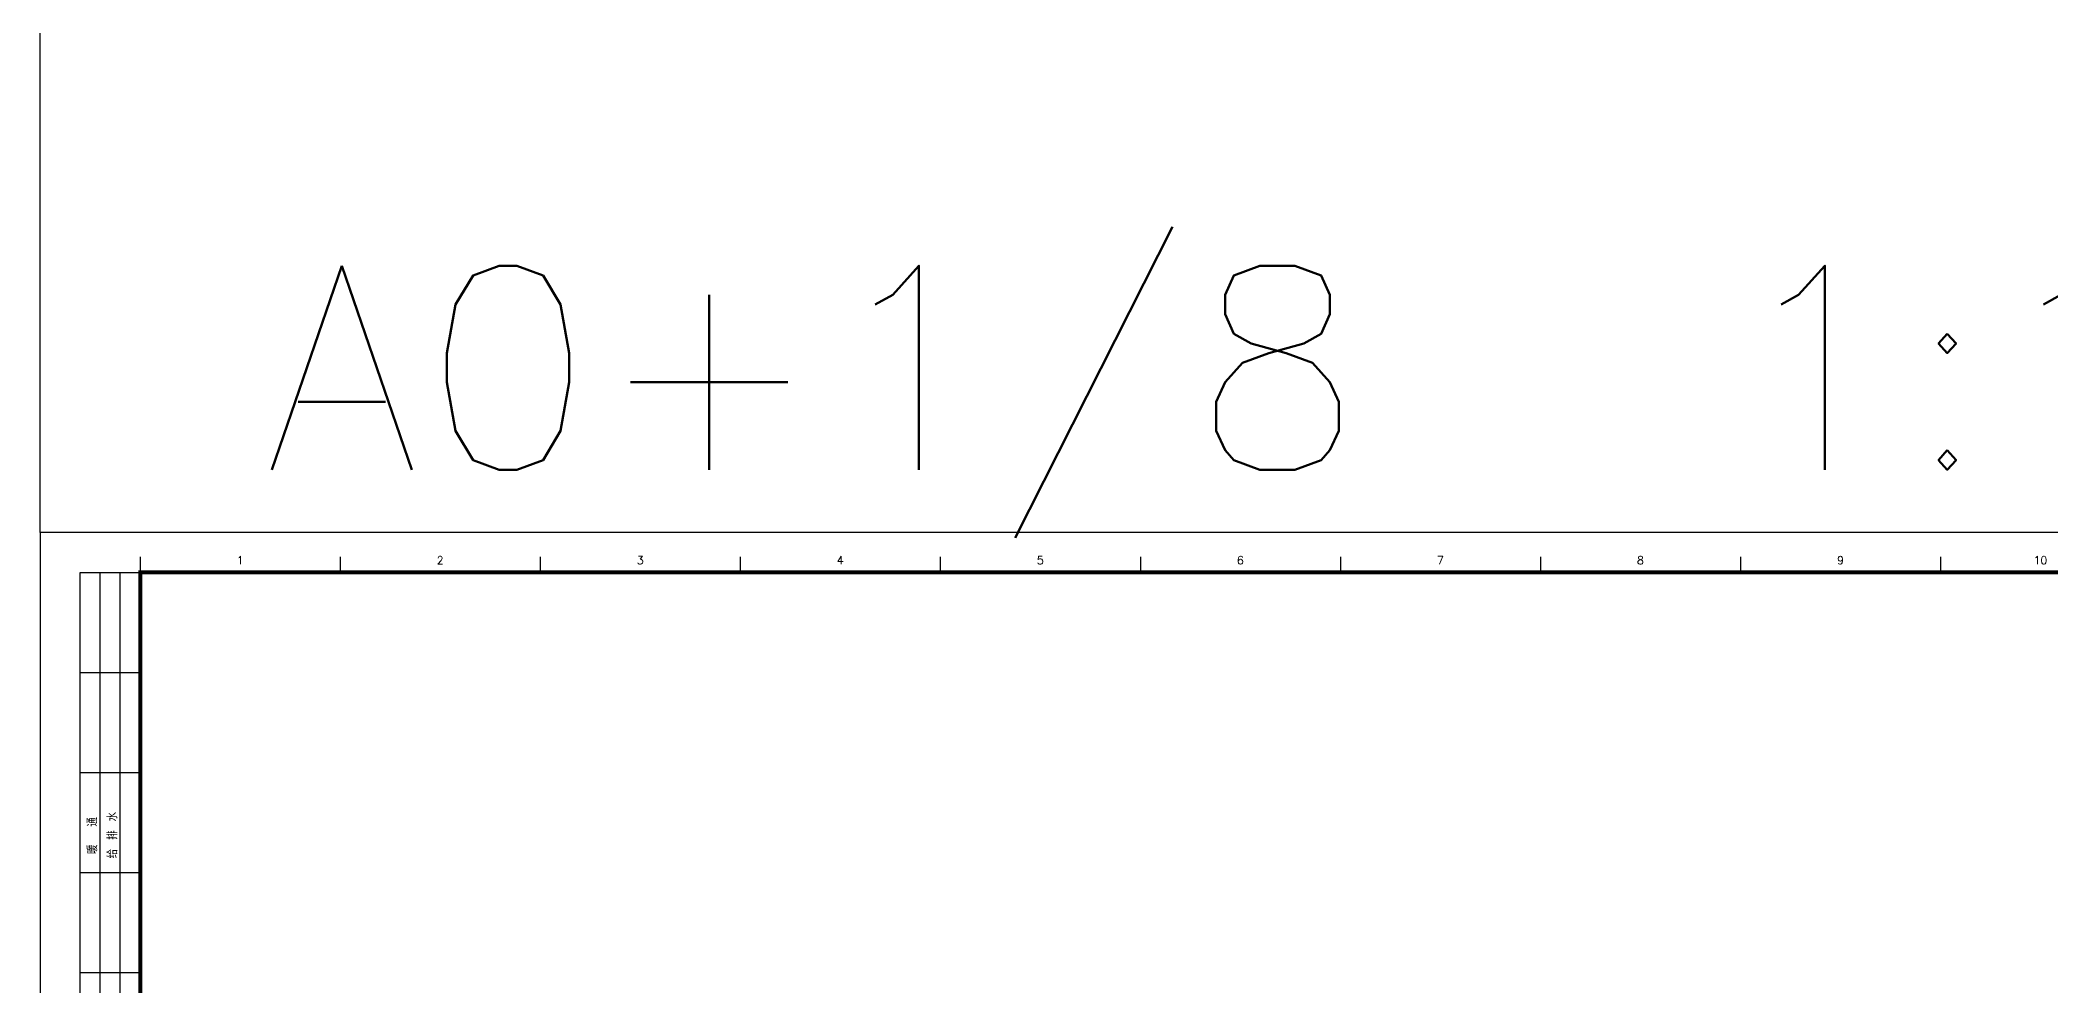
# Model space of a CAD drawing. Header units: inches. Extents: x 0 to 508000, y 0 to 738838.
# Drawn here: x 113500 to 163759, y 271109 to 294738 of the extents above; entities that cross this region are included whole.
import ezdxf
from ezdxf.enums import TextEntityAlignment as Align

# ---------------------------------------------------------------- set-up
doc = ezdxf.new("R2010")
doc.units = ezdxf.units.IN
doc.header["$LTSCALE"] = 1000
doc.header["$MEASUREMENT"] = 0
doc.layers.get('0').update_dxf_attribs({"true_color": 0xffffff})
for name, color, linetype, true_color in [('PUB_TEXT', 7, 'Continuous', 0xffffff), ('TK', 7, 'Continuous', 0xffffff), ('ZG-图框层', 4, 'Continuous', 0x00ffff)]:
    doc.layers.add(name, color=color, linetype=linetype, true_color=true_color)
doc.styles.add('CCIAD-图框(会签栏)', font='txt.shx', dxfattribs={"height": 0.2, "bigfont": 'gbcbig.shx'})
doc.styles.add('ISOCP', font='txt.shx', dxfattribs={"height": 0.2, "bigfont": 'gbcbig.shx'})
doc.styles.add('TXTSTY_ANONYMOUS', font='txt.shx', dxfattribs={"height": 0.2, "bigfont": 'gbcbig.shx'})

msp = doc.modelspace()

# ---------------------------------------------------------------- linework, layer by layer
at = {"lineweight": -3}
msp.add_line((113500, 282438), (113500, 312438), dxfattribs=at)
at = {"layer": 'TK', "lineweight": -3}
for p, q in [((116000, 281830), (116000, 281438)), ((121000, 281830), (121000, 281438)), ((126000, 281830), (126000, 281438)), ((131000, 281830), (131000, 281438)), ((136000, 281830), (136000, 281438)), ((141000, 281830), (141000, 281438)), ((146000, 281830), (146000, 281438)), ((151000, 281830), (151000, 281438)), ((156000, 281830), (156000, 281438)), ((161000, 281830), (161000, 281438)), ((114500, 281438), (116000, 281438)), ((114500, 273938), (114500, 281438)), ((115000, 273938), (115000, 281438)), ((115500, 273938), (115500, 281438)), ((116000, 273938), (116000, 281438)), ((114500, 278938), (116000, 278938)), ((114500, 276438), (116000, 276438)), ((114500, 266438), (114500, 273938)), ((114500, 273938), (116000, 273938)), ((114500, 273938), (116000, 273938)), ((115000, 266438), (115000, 273938)), ((115500, 266438), (115500, 273938)), ((116000, 266438), (116000, 273938)), ((114500, 271438), (116000, 271438))]:
    msp.add_line(p, q, dxfattribs=at)
at = {"layer": 'ZG-图框层', "lineweight": -3}
msp.add_lwpolyline([(113500, 282438), (113500, 198338), (247300, 198338), (247300, 282438)], close=True, dxfattribs=at)
at = {"layer": 'ZG-图框层', "lineweight": -3, "const_width": 100}
msp.add_lwpolyline([(116000, 199384), (116000, 281438), (246300, 281438), (246300, 199384)], close=True, dxfattribs=at)

# ---------------------------------------------------------------- texts
at = {"layer": 'PUB_TEXT', "style": 'TXTSTY_ANONYMOUS'}
msp.add_text('A0+1/8  1:100', height=5100, dxfattribs=at).set_placement((119074, 284004))
at = {"layer": 'TK', "style": 'ISOCP'}
for s, p in [('1', (118500, 281742)), ('2', (123500, 281742)), ('3', (128500, 281742)), ('4', (133500, 281742)), ('5', (138500, 281742)), ('6', (143500, 281742)), ('7', (148500, 281742)), ('8', (153500, 281742)), ('9', (158500, 281742)), ('10', (163500, 281742))]:
    msp.add_text(s, height=200, dxfattribs=at).set_placement(p, align=Align.MIDDLE_CENTER)
at = {"layer": 'TK', "style": 'CCIAD-图框(会签栏)'}
for s, p in [('暖  通', (114927, 274404)), ('给 排 水', (115427, 274294))]:
    msp.add_text(s, height=250, rotation=90, dxfattribs=at).set_placement(p)

doc.saveas('drawing.dxf')
